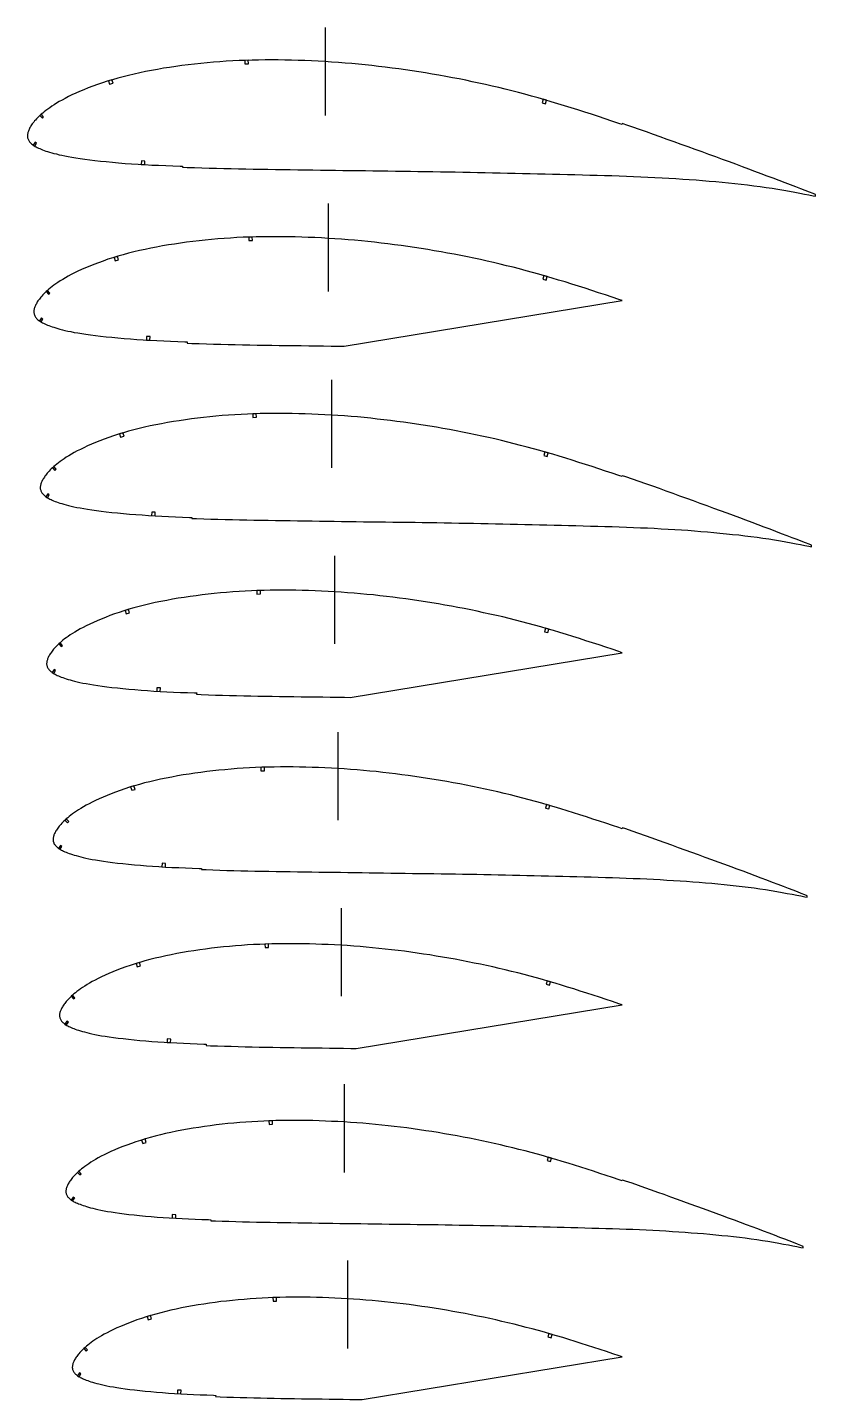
# Model space of a CAD drawing. Header units: metres. Extents: x -812 to 264, y -15627 to 100.
# Drawn here: x -675 to 219, y -7658 to -6100 of the extents above; entities that cross this region are included whole.
import ezdxf

# ---------------------------------------------------------------- set-up
doc = ezdxf.new("R2010")
doc.units = ezdxf.units.M

msp = doc.modelspace()

# ---------------------------------------------------------------- linework, layer by layer
for p, q in [((-336.9, -6200), (-336.9, -6100)), ((-333.3, -6400), (-333.3, -6300)), ((-329.7, -6600), (-329.7, -6500)), ((-326.1, -6800), (-326.1, -6700)), ((-322.4, -7000), (-322.4, -6900)), ((-318.8, -7200), (-318.8, -7100)), ((-315.2, -7400), (-315.2, -7300)), ((-311.6, -7600), (-311.6, -7500))]:
    msp.add_line(p, q)
at = {"layer": 'FoilLayer'}
for points in [[(219.2, -6289.8), (216.6, -6288.7), (212.3, -6287.1), (207.6, -6285.2), (202.5, -6283.3), (197, -6281.1), (191, -6278.9), (184.7, -6276.4), (178.1, -6273.9), (171.3, -6271.3), (164.4, -6268.7), (157.5, -6266.2), (150.5, -6263.5), (143.4, -6260.8), (136.2, -6258.2), (128.8, -6255.4), (121.4, -6252.7), (113.8, -6249.9), (106.1, -6247.1), (98.2, -6244.2), (90.4, -6241.4), (82.5, -6238.5), (74.6, -6235.6), (66.7, -6232.8), (58.8, -6229.9), (50.9, -6227.1), (43, -6224.2), (35.2, -6221.4), (27.4, -6218.7), (19.6, -6215.9), (11.8, -6213.2), (4, -6210.6), (0.2, -6209.2), (-0.2, -6210.2), (-4.1, -6208.9), (-11.8, -6206.3), (-19.5, -6203.7), (-27.2, -6201.2), (-34.9, -6198.6), (-42.7, -6196.1), (-50.4, -6193.7), (-58, -6191.3), (-65.6, -6188.9), (-73.1, -6186.6), (-80.6, -6184.3), (-88.1, -6182.2), (-95.6, -6180), (-103.1, -6177.9), (-110.5, -6175.9), (-117.9, -6173.9), (-125.4, -6172), (-132.8, -6170.2), (-140.3, -6168.3), (-147.8, -6166.6), (-155.2, -6164.9), (-162.8, -6163.2), (-170.3, -6161.6), (-177.8, -6160), (-185.3, -6158.5), (-192.9, -6157.1), (-200.5, -6155.7), (-208.1, -6154.3), (-215.7, -6153), (-223.3, -6151.7), (-231, -6150.5), (-238.6, -6149.3), (-246.2, -6148.2), (-253.8, -6147.1), (-261.4, -6146.1), (-269.1, -6145.1), (-276.7, -6144.2), (-284.3, -6143.3), (-291.9, -6142.5), (-299.5, -6141.7), (-307.1, -6141), (-314.7, -6140.4), (-322.3, -6139.8), (-329.9, -6139.3), (-337.5, -6138.8), (-345.1, -6138.4), (-352.7, -6138), (-360.2, -6137.7), (-367.8, -6137.4), (-375.4, -6137.2), (-382.9, -6137), (-390.5, -6136.9), (-398, -6136.9), (-405.4, -6136.9), (-412.8, -6137), (-420.2, -6137.1), (-427.5, -6137.4), (-434.9, -6137.7), (-442.2, -6138), (-449.5, -6138.4), (-456.8, -6138.9), (-464.1, -6139.5), (-471.3, -6140.1), (-478.5, -6140.8), (-485.7, -6141.6), (-492.8, -6142.4), (-499.8, -6143.3), (-506.9, -6144.2), (-513.8, -6145.3), (-520.7, -6146.4), (-527.5, -6147.6), (-534.3, -6148.8), (-541.1, -6150.1), (-547.6, -6151.5), (-554.1, -6152.9), (-560.4, -6154.4), (-566.6, -6155.9), (-572.7, -6157.6), (-578.6, -6159.3), (-584.5, -6161.1), (-590.1, -6162.9), (-595.6, -6164.8), (-601, -6166.7), (-606.2, -6168.7), (-611.1, -6170.7), (-615.9, -6172.7), (-620.3, -6174.7), (-624.6, -6176.6), (-628.6, -6178.6), (-632.3, -6180.5), (-635.8, -6182.4), (-639, -6184.2), (-642, -6186), (-644.8, -6187.7), (-647.4, -6189.4), (-649.8, -6191.1), (-652.1, -6192.7), (-654.1, -6194.2), (-656, -6195.7), (-657.8, -6197.2), (-659.4, -6198.6), (-660.9, -6200), (-662.3, -6201.3), (-663.6, -6202.6), (-664.8, -6203.8), (-665.9, -6205.1), (-667, -6206.2), (-667.9, -6207.4), (-668.8, -6208.5), (-669.6, -6209.6), (-670.4, -6210.7), (-671.1, -6211.8), (-671.7, -6212.8), (-672.3, -6213.8), (-672.8, -6214.8), (-673.3, -6215.8), (-673.7, -6216.7), (-674, -6217.6), (-674.3, -6218.5), (-674.6, -6219.4), (-674.8, -6220.3), (-674.9, -6221.1), (-675, -6222), (-675.1, -6222.8), (-675.1, -6223.6), (-675, -6224.4), (-674.9, -6225.2), (-674.7, -6226), (-674.4, -6226.8), (-674.1, -6227.6), (-673.6, -6228.4), (-673.1, -6229.2), (-672.6, -6230), (-671.9, -6230.7), (-671.2, -6231.5), (-670.4, -6232.2), (-669.5, -6232.9), (-668.6, -6233.7), (-667.5, -6234.3), (-666.4, -6235), (-665.2, -6235.7), (-664, -6236.3), (-662.6, -6237), (-661.1, -6237.6), (-659.6, -6238.3), (-657.9, -6238.9), (-656.1, -6239.6), (-654.2, -6240.3), (-652.2, -6241), (-650, -6241.6), (-647.6, -6242.3), (-645.1, -6243), (-642.3, -6243.7), (-639.3, -6244.5), (-636.1, -6245.2), (-632.6, -6245.9), (-628.8, -6246.7), (-624.7, -6247.4), (-620.2, -6248.1), (-615.3, -6248.9), (-610.1, -6249.6), (-604.5, -6250.4), (-598.5, -6251.1), (-592.2, -6251.8), (-585.6, -6252.4), (-578.7, -6253.1), (-571.6, -6253.7), (-564.4, -6254.3), (-557, -6254.8), (-549.5, -6255.3), (-541.9, -6255.8), (-534.1, -6256.2), (-526.2, -6256.5), (-518.2, -6256.9), (-510.1, -6257.2), (-501.9, -6257.5), (-499.1, -6257.6), (-499.2, -6258.7), (-493.7, -6258.9), (-485.4, -6259.2), (-477.2, -6259.5), (-469, -6259.7), (-460.7, -6259.9), (-452.3, -6260.1), (-444, -6260.3), (-435.7, -6260.5), (-427.3, -6260.7), (-419, -6260.8), (-410.6, -6260.9), (-402.2, -6261.1), (-393.7, -6261.2), (-385.3, -6261.3), (-376.8, -6261.4), (-368.3, -6261.6), (-359.8, -6261.7), (-351.3, -6261.8), (-342.7, -6261.9), (-334.2, -6262), (-325.7, -6262.2), (-317.2, -6262.3), (-308.7, -6262.4), (-300.2, -6262.5), (-291.6, -6262.6), (-283.1, -6262.7), (-274.6, -6262.9), (-266.1, -6263), (-257.6, -6263.1), (-249, -6263.2), (-240.5, -6263.3), (-232, -6263.4), (-223.5, -6263.5), (-215, -6263.7), (-206.5, -6263.8), (-198, -6263.9), (-189.6, -6264.1), (-181.1, -6264.2), (-172.6, -6264.4), (-164.2, -6264.6), (-155.7, -6264.8), (-147.2, -6264.9), (-138.7, -6265.1), (-130.2, -6265.3), (-121.7, -6265.5), (-113.2, -6265.7), (-104.7, -6265.9), (-96.2, -6266.1), (-87.7, -6266.3), (-79.2, -6266.5), (-70.8, -6266.7), (-62.3, -6266.9), (-53.9, -6267.1), (-45.4, -6267.3), (-37, -6267.6), (-28.6, -6267.8), (-20.2, -6268), (-11.9, -6268.3), (-3.6, -6268.6), (4.7, -6268.9), (12.8, -6269.2), (21, -6269.5), (29, -6269.9), (37, -6270.3), (45, -6270.7), (52.9, -6271.2), (60.8, -6271.6), (68.5, -6272.1), (76, -6272.6), (83.6, -6273.2), (91.1, -6273.8), (98.6, -6274.4), (105.9, -6275.1), (113.3, -6275.8), (120.6, -6276.5), (127.8, -6277.2), (134.9, -6278), (142, -6278.8), (149.1, -6279.7), (156.2, -6280.6), (163.1, -6281.6), (169.9, -6282.6), (176.6, -6283.7), (183.2, -6284.8), (189.6, -6286), (195.7, -6287.1), (201.4, -6288.1), (206.8, -6289.2), (211.8, -6290.1), (216.4, -6291.1), (219.2, -6291.7)], [(-0.2, -6410.1), (-0.2, -6410.1), (-4, -6408.8), (-11.7, -6406.2), (-19.3, -6403.7), (-26.9, -6401.2), (-34.6, -6398.7), (-42.2, -6396.2), (-49.8, -6393.8), (-57.4, -6391.4), (-64.9, -6389), (-72.3, -6386.8), (-79.8, -6384.5), (-87.2, -6382.4), (-94.6, -6380.2), (-101.9, -6378.2), (-109.3, -6376.2), (-116.7, -6374.2), (-124, -6372.3), (-131.4, -6370.5), (-138.8, -6368.7), (-146.2, -6367), (-153.6, -6365.3), (-161, -6363.6), (-168.4, -6362), (-175.9, -6360.5), (-183.3, -6359), (-190.8, -6357.6), (-198.3, -6356.2), (-205.8, -6354.8), (-213.4, -6353.5), (-220.9, -6352.2), (-228.5, -6351), (-236, -6349.9), (-243.6, -6348.7), (-251.1, -6347.7), (-258.6, -6346.7), (-266.2, -6345.7), (-273.7, -6344.8), (-281.2, -6343.9), (-288.7, -6343.1), (-296.2, -6342.4), (-303.8, -6341.7), (-311.3, -6341.1), (-318.8, -6340.5), (-326.3, -6339.9), (-333.8, -6339.5), (-341.4, -6339), (-348.9, -6338.7), (-356.4, -6338.4), (-363.9, -6338.1), (-371.4, -6337.9), (-378.8, -6337.7), (-386.3, -6337.6), (-393.7, -6337.6), (-401.1, -6337.6), (-408.4, -6337.7), (-415.7, -6337.8), (-422.9, -6338.1), (-430.2, -6338.3), (-437.4, -6338.7), (-444.7, -6339.1), (-451.9, -6339.6), (-459.1, -6340.2), (-466.2, -6340.8), (-473.4, -6341.5), (-480.4, -6342.2), (-487.5, -6343), (-494.5, -6343.9), (-501.4, -6344.9), (-508.3, -6345.9), (-515.1, -6347), (-521.9, -6348.1), (-528.6, -6349.4), (-535.2, -6350.7), (-541.7, -6352), (-548.1, -6353.4), (-554.4, -6354.9), (-560.5, -6356.4), (-566.5, -6358.1), (-572.4, -6359.8), (-578.2, -6361.5), (-583.8, -6363.3), (-589.2, -6365.2), (-594.5, -6367.1), (-599.6, -6369.1), (-604.5, -6371), (-609.2, -6373), (-613.7, -6375), (-617.9, -6376.9), (-621.8, -6378.8), (-625.5, -6380.7), (-628.9, -6382.6), (-632.1, -6384.4), (-635.1, -6386.2), (-637.9, -6387.9), (-640.5, -6389.6), (-642.8, -6391.2), (-645, -6392.7), (-647.1, -6394.3), (-648.9, -6395.8), (-650.7, -6397.2), (-652.3, -6398.6), (-653.8, -6400), (-655.2, -6401.3), (-656.5, -6402.6), (-657.7, -6403.8), (-658.8, -6405), (-659.8, -6406.2), (-660.7, -6407.3), (-661.6, -6408.5), (-662.4, -6409.6), (-663.2, -6410.6), (-663.9, -6411.7), (-664.5, -6412.7), (-665, -6413.7), (-665.5, -6414.7), (-666, -6415.6), (-666.4, -6416.5), (-666.8, -6417.4), (-667.1, -6418.3), (-667.3, -6419.2), (-667.5, -6420.1), (-667.7, -6420.9), (-667.8, -6421.8), (-667.8, -6422.5), (-667.8, -6423.3), (-667.8, -6424.1), (-667.6, -6424.9), (-667.4, -6425.7), (-667.1, -6426.5), (-666.8, -6427.3), (-666.4, -6428.1), (-665.9, -6428.9), (-665.3, -6429.6), (-664.7, -6430.4), (-663.9, -6431.1), (-663.2, -6431.9), (-662.3, -6432.6), (-661.4, -6433.3), (-660.3, -6434), (-659.3, -6434.6), (-658.1, -6435.3), (-656.8, -6435.9), (-655.5, -6436.6), (-654, -6437.2), (-652.5, -6437.9), (-650.8, -6438.5), (-649.1, -6439.2), (-647.2, -6439.8), (-645.2, -6440.5), (-643, -6441.2), (-640.7, -6441.9), (-638.2, -6442.5), (-635.4, -6443.3), (-632.5, -6444), (-629.3, -6444.7), (-625.8, -6445.4), (-622, -6446.2), (-618, -6446.9), (-613.5, -6447.6), (-608.7, -6448.3), (-603.5, -6449.1), (-598, -6449.8), (-592.1, -6450.5), (-585.8, -6451.2), (-579.3, -6451.8), (-572.5, -6452.5), (-565.4, -6453.1), (-558.3, -6453.7), (-551, -6454.2), (-543.6, -6454.7), (-536, -6455.1), (-528.3, -6455.5), (-520.5, -6455.9), (-512.6, -6456.3), (-504.6, -6456.6), (-496.5, -6456.9), (-493.8, -6457), (-493.8, -6458.5), (-488.4, -6458.7), (-480.2, -6459), (-472.1, -6459.3), (-463.9, -6459.5), (-455.7, -6459.7), (-447.5, -6459.9), (-439.2, -6460.1), (-431, -6460.3), (-422.7, -6460.5), (-414.5, -6460.6), (-406.2, -6460.7), (-397.9, -6460.9), (-389.5, -6461), (-381.1, -6461.1), (-372.7, -6461.2), (-364.3, -6461.3), (-355.9, -6461.5), (-347.5, -6461.6), (-339.1, -6461.7), (-330.6, -6461.8), (-322.2, -6461.9), (-315.8, -6462), (-0.2, -6410.1)], [(214.5, -6687.9), (211.9, -6686.8), (207.7, -6685.2), (203.1, -6683.4), (198.2, -6681.5), (192.7, -6679.4), (186.9, -6677.2), (180.7, -6674.8), (174.3, -6672.3), (167.6, -6669.8), (160.9, -6667.3), (154.1, -6664.8), (147.3, -6662.2), (140.3, -6659.5), (133.2, -6656.9), (126.1, -6654.3), (118.8, -6651.6), (111.3, -6648.9), (103.8, -6646.1), (96.1, -6643.3), (88.4, -6640.5), (80.7, -6637.7), (73, -6634.9), (65.2, -6632.1), (57.5, -6629.3), (49.8, -6626.5), (42.1, -6623.7), (34.4, -6621), (26.8, -6618.3), (19.2, -6615.6), (11.5, -6613), (3.9, -6610.3), (0.2, -6609.1), (-0.2, -6610), (-4, -6608.7), (-11.6, -6606.2), (-19.1, -6603.7), (-26.7, -6601.2), (-34.2, -6598.7), (-41.8, -6596.3), (-49.3, -6593.9), (-56.8, -6591.5), (-64.2, -6589.2), (-71.6, -6586.9), (-78.9, -6584.7), (-86.2, -6582.6), (-93.5, -6580.5), (-100.8, -6578.4), (-108.1, -6576.5), (-115.4, -6574.5), (-122.7, -6572.7), (-130, -6570.8), (-137.3, -6569.1), (-144.6, -6567.3), (-151.9, -6565.7), (-159.3, -6564), (-166.6, -6562.5), (-174, -6560.9), (-181.3, -6559.5), (-188.7, -6558), (-196.2, -6556.7), (-203.6, -6555.3), (-211.1, -6554), (-218.5, -6552.8), (-226, -6551.6), (-233.5, -6550.4), (-240.9, -6549.3), (-248.4, -6548.3), (-255.8, -6547.3), (-263.3, -6546.3), (-270.7, -6545.4), (-278.2, -6544.6), (-285.6, -6543.8), (-293, -6543), (-300.5, -6542.3), (-307.9, -6541.7), (-315.3, -6541.1), (-322.8, -6540.6), (-330.2, -6540.1), (-337.6, -6539.7), (-345.1, -6539.4), (-352.5, -6539), (-359.9, -6538.8), (-367.3, -6538.6), (-374.7, -6538.4), (-382.1, -6538.3), (-389.4, -6538.3), (-396.7, -6538.3), (-404, -6538.4), (-411.2, -6538.5), (-418.3, -6538.7), (-425.5, -6539), (-432.7, -6539.4), (-439.8, -6539.8), (-447, -6540.3), (-454.1, -6540.8), (-461.2, -6541.4), (-468.2, -6542.1), (-475.2, -6542.8), (-482.2, -6543.7), (-489.1, -6544.5), (-495.9, -6545.5), (-502.8, -6546.5), (-509.5, -6547.6), (-516.2, -6548.7), (-522.8, -6549.9), (-529.4, -6551.2), (-535.9, -6552.5), (-542.2, -6553.9), (-548.4, -6555.4), (-554.4, -6556.9), (-560.4, -6558.5), (-566.2, -6560.2), (-571.9, -6561.9), (-577.4, -6563.7), (-582.8, -6565.6), (-588.1, -6567.5), (-593.1, -6569.4), (-598, -6571.4), (-602.6, -6573.3), (-607, -6575.2), (-611.1, -6577.2), (-615, -6579.1), (-618.7, -6580.9), (-622.1, -6582.8), (-625.3, -6584.6), (-628.2, -6586.3), (-631, -6588), (-633.5, -6589.7), (-635.8, -6591.3), (-638, -6592.8), (-640, -6594.4), (-641.9, -6595.8), (-643.6, -6597.3), (-645.2, -6598.6), (-646.7, -6600), (-648.1, -6601.3), (-649.3, -6602.5), (-650.5, -6603.8), (-651.6, -6605), (-652.6, -6606.1), (-653.5, -6607.3), (-654.4, -6608.4), (-655.2, -6609.5), (-655.9, -6610.5), (-656.6, -6611.6), (-657.2, -6612.5), (-657.8, -6613.5), (-658.3, -6614.5), (-658.8, -6615.5), (-659.2, -6616.4), (-659.5, -6617.2), (-659.8, -6618.1), (-660, -6619), (-660.2, -6619.9), (-660.4, -6620.7), (-660.5, -6621.5), (-660.5, -6622.3), (-660.5, -6623.1), (-660.5, -6623.8), (-660.3, -6624.6), (-660.1, -6625.4), (-659.9, -6626.2), (-659.5, -6627), (-659.1, -6627.8), (-658.6, -6628.6), (-658.1, -6629.3), (-657.4, -6630.1), (-656.7, -6630.8), (-655.9, -6631.5), (-655.1, -6632.2), (-654.2, -6632.9), (-653.2, -6633.6), (-652.1, -6634.2), (-650.9, -6634.9), (-649.7, -6635.5), (-648.3, -6636.1), (-646.9, -6636.8), (-645.4, -6637.4), (-643.8, -6638.1), (-642, -6638.7), (-640.2, -6639.4), (-638.2, -6640.1), (-636, -6640.7), (-633.7, -6641.4), (-631.2, -6642.1), (-628.5, -6642.8), (-625.6, -6643.5), (-622.4, -6644.2), (-619, -6644.9), (-615.3, -6645.6), (-611.2, -6646.4), (-606.8, -6647.1), (-602.1, -6647.8), (-596.9, -6648.5), (-591.5, -6649.2), (-585.6, -6649.9), (-579.5, -6650.6), (-573, -6651.3), (-566.2, -6651.9), (-559.3, -6652.5), (-552.2, -6653.1), (-545, -6653.6), (-537.7, -6654.1), (-530.2, -6654.5), (-522.6, -6654.9), (-514.9, -6655.3), (-507, -6655.6), (-499.1, -6656), (-491.1, -6656.3), (-488.4, -6656.4), (-488.4, -6657.4), (-483.1, -6657.6), (-475, -6657.9), (-467, -6658.2), (-458.9, -6658.4), (-450.8, -6658.6), (-442.6, -6658.8), (-434.4, -6659), (-426.3, -6659.2), (-418.1, -6659.4), (-410, -6659.5), (-401.8, -6659.6), (-393.5, -6659.7), (-385.3, -6659.9), (-377, -6660), (-368.7, -6660.1), (-360.4, -6660.2), (-352.1, -6660.3), (-343.7, -6660.5), (-335.4, -6660.6), (-327, -6660.7), (-318.7, -6660.8), (-310.4, -6660.9), (-302, -6661), (-293.7, -6661.2), (-285.4, -6661.3), (-277, -6661.4), (-268.7, -6661.5), (-260.3, -6661.6), (-252, -6661.7), (-243.7, -6661.8), (-235.3, -6661.9), (-227, -6662.1), (-218.7, -6662.2), (-210.4, -6662.3), (-202.1, -6662.4), (-193.8, -6662.5), (-185.5, -6662.7), (-177.2, -6662.8), (-168.9, -6663), (-160.6, -6663.2), (-152.3, -6663.3), (-144, -6663.5), (-135.7, -6663.7), (-127.4, -6663.9), (-119.1, -6664.1), (-110.8, -6664.3), (-102.4, -6664.4), (-94.1, -6664.6), (-85.8, -6664.8), (-77.5, -6665), (-69.2, -6665.2), (-61, -6665.4), (-52.7, -6665.6), (-44.5, -6665.9), (-36.2, -6666.1), (-28, -6666.3), (-19.7, -6666.6), (-11.6, -6666.8), (-3.5, -6667.1), (4.6, -6667.4), (12.6, -6667.7), (20.5, -6668), (28.4, -6668.3), (36.2, -6668.7), (44, -6669.2), (51.8, -6669.6), (59.5, -6670.1), (67, -6670.5), (74.4, -6671), (81.8, -6671.6), (89.2, -6672.2), (96.5, -6672.8), (103.7, -6673.5), (110.8, -6674.2), (118, -6674.9), (125.1, -6675.6), (132, -6676.3), (139, -6677.1), (145.9, -6678), (152.9, -6678.9), (159.6, -6679.8), (166.2, -6680.8), (172.8, -6681.9), (179.3, -6683), (185.5, -6684.1), (191.5, -6685.2), (197.1, -6686.2), (202.3, -6687.2), (207.2, -6688.2), (211.7, -6689.1), (214.5, -6689.7)], [(-0.2, -6810), (-0.2, -6810), (-4, -6808.7), (-11.4, -6806.1), (-18.9, -6803.6), (-26.4, -6801.2), (-33.8, -6798.7), (-41.3, -6796.3), (-48.7, -6793.9), (-56.1, -6791.6), (-63.5, -6789.3), (-70.8, -6787.1), (-78, -6784.9), (-85.3, -6782.8), (-92.5, -6780.7), (-99.7, -6778.7), (-107, -6776.7), (-114.2, -6774.8), (-121.4, -6773), (-128.6, -6771.2), (-135.8, -6769.4), (-143, -6767.7), (-150.3, -6766.1), (-157.5, -6764.5), (-164.8, -6762.9), (-172.1, -6761.4), (-179.4, -6759.9), (-186.7, -6758.5), (-194, -6757.2), (-201.4, -6755.8), (-208.8, -6754.5), (-216.1, -6753.3), (-223.5, -6752.1), (-230.9, -6751), (-238.3, -6749.9), (-245.7, -6748.8), (-253, -6747.9), (-260.4, -6746.9), (-267.7, -6746), (-275.1, -6745.2), (-282.5, -6744.4), (-289.8, -6743.7), (-297.2, -6743), (-304.5, -6742.4), (-311.9, -6741.8), (-319.2, -6741.3), (-326.6, -6740.8), (-333.9, -6740.4), (-341.3, -6740), (-348.6, -6739.7), (-356, -6739.5), (-363.3, -6739.3), (-370.6, -6739.1), (-377.9, -6739), (-385.1, -6739), (-392.4, -6739), (-399.5, -6739.1), (-406.6, -6739.2), (-413.7, -6739.4), (-420.8, -6739.7), (-427.9, -6740.1), (-435, -6740.5), (-442.1, -6741), (-449.1, -6741.5), (-456.1, -6742.1), (-463.1, -6742.8), (-470, -6743.5), (-476.9, -6744.3), (-483.7, -6745.2), (-490.5, -6746.1), (-497.2, -6747.1), (-503.9, -6748.1), (-510.5, -6749.3), (-517.1, -6750.5), (-523.6, -6751.8), (-530, -6753.1), (-536.2, -6754.5), (-542.3, -6755.9), (-548.3, -6757.4), (-554.2, -6759), (-560, -6760.7), (-565.6, -6762.4), (-571.1, -6764.2), (-576.4, -6766), (-581.6, -6767.9), (-586.6, -6769.8), (-591.4, -6771.7), (-596, -6773.6), (-600.3, -6775.5), (-604.4, -6777.4), (-608.3, -6779.3), (-611.9, -6781.2), (-615.2, -6783), (-618.4, -6784.8), (-621.3, -6786.5), (-624, -6788.2), (-626.5, -6789.8), (-628.8, -6791.4), (-631, -6792.9), (-633, -6794.4), (-634.8, -6795.9), (-636.5, -6797.3), (-638.1, -6798.7), (-639.6, -6800), (-640.9, -6801.3), (-642.2, -6802.5), (-643.3, -6803.7), (-644.4, -6804.9), (-645.4, -6806.1), (-646.3, -6807.2), (-647.2, -6808.3), (-648, -6809.4), (-648.7, -6810.4), (-649.4, -6811.4), (-650, -6812.4), (-650.6, -6813.4), (-651.1, -6814.3), (-651.5, -6815.3), (-651.9, -6816.2), (-652.3, -6817.1), (-652.5, -6817.9), (-652.8, -6818.8), (-653, -6819.7), (-653.1, -6820.5), (-653.2, -6821.3), (-653.3, -6822.1), (-653.3, -6822.8), (-653.2, -6823.6), (-653.1, -6824.4), (-652.9, -6825.1), (-652.6, -6825.9), (-652.3, -6826.7), (-651.9, -6827.5), (-651.4, -6828.2), (-650.8, -6829), (-650.2, -6829.7), (-649.5, -6830.4), (-648.7, -6831.2), (-647.9, -6831.8), (-647, -6832.5), (-646, -6833.2), (-644.9, -6833.8), (-643.8, -6834.5), (-642.5, -6835.1), (-641.2, -6835.7), (-639.8, -6836.4), (-638.3, -6837), (-636.7, -6837.6), (-635, -6838.3), (-633.1, -6838.9), (-631.2, -6839.6), (-629, -6840.2), (-626.7, -6840.9), (-624.3, -6841.6), (-621.6, -6842.3), (-618.7, -6843), (-615.6, -6843.7), (-612.2, -6844.4), (-608.5, -6845.1), (-604.5, -6845.8), (-600.2, -6846.5), (-595.4, -6847.3), (-590.4, -6848), (-585, -6848.7), (-579.2, -6849.4), (-573.1, -6850), (-566.7, -6850.7), (-560, -6851.3), (-553.2, -6851.9), (-546.2, -6852.5), (-539, -6853), (-531.8, -6853.5), (-524.4, -6853.9), (-516.9, -6854.3), (-509.2, -6854.7), (-501.5, -6855), (-493.6, -6855.3), (-485.7, -6855.6), (-483, -6855.7), (-483.1, -6857.2), (-477.8, -6857.4), (-469.8, -6857.7), (-461.8, -6858), (-453.8, -6858.2), (-445.8, -6858.4), (-437.8, -6858.6), (-429.7, -6858.8), (-421.6, -6859), (-413.5, -6859.2), (-405.5, -6859.3), (-397.4, -6859.4), (-389.2, -6859.5), (-381, -6859.7), (-372.8, -6859.8), (-364.6, -6859.9), (-356.4, -6860), (-348.2, -6860.1), (-339.9, -6860.2), (-331.7, -6860.3), (-323.5, -6860.5), (-315.2, -6860.6), (-308.9, -6860.7), (-0.2, -6810)], [(209.8, -7086), (207.2, -7084.9), (203.1, -7083.3), (198.7, -7081.6), (193.8, -7079.7), (188.5, -7077.7), (182.8, -7075.5), (176.7, -7073.2), (170.4, -7070.8), (163.9, -7068.3), (157.4, -7065.8), (150.7, -7063.4), (144, -7060.8), (137.2, -7058.2), (130.3, -7055.7), (123.3, -7053.1), (116.2, -7050.5), (108.9, -7047.8), (101.5, -7045.1), (94, -7042.4), (86.5, -7039.6), (78.9, -7036.9), (71.4, -7034.1), (63.8, -7031.4), (56.3, -7028.6), (48.7, -7025.9), (41.2, -7023.2), (33.7, -7020.5), (26.2, -7017.9), (18.7, -7015.3), (11.3, -7012.7), (3.8, -7010.1), (0.2, -7008.9), (-0.2, -7009.9), (-3.9, -7008.6), (-11.3, -7006.1), (-18.7, -7003.6), (-26.1, -7001.2), (-33.5, -6998.8), (-40.8, -6996.4), (-48.2, -6994), (-55.5, -6991.7), (-62.8, -6989.4), (-70, -6987.2), (-77.2, -6985.1), (-84.3, -6983), (-91.5, -6980.9), (-98.6, -6978.9), (-105.8, -6977), (-112.9, -6975.1), (-120, -6973.3), (-127.1, -6971.5), (-134.3, -6969.8), (-141.4, -6968.1), (-148.6, -6966.5), (-155.8, -6964.9), (-163, -6963.3), (-170.2, -6961.8), (-177.4, -6960.4), (-184.6, -6959), (-191.9, -6957.6), (-199.1, -6956.3), (-206.4, -6955.1), (-213.7, -6953.8), (-221, -6952.7), (-228.3, -6951.5), (-235.6, -6950.5), (-242.9, -6949.4), (-250.2, -6948.5), (-257.5, -6947.5), (-264.8, -6946.6), (-272, -6945.8), (-279.3, -6945), (-286.6, -6944.3), (-293.9, -6943.6), (-301.1, -6943), (-308.4, -6942.5), (-315.7, -6941.9), (-322.9, -6941.5), (-330.2, -6941.1), (-337.5, -6940.7), (-344.8, -6940.4), (-352, -6940.2), (-359.2, -6940), (-366.5, -6939.8), (-373.7, -6939.7), (-380.9, -6939.7), (-388, -6939.7), (-395.1, -6939.8), (-402.1, -6939.9), (-409.2, -6940.1), (-416.2, -6940.4), (-423.2, -6940.8), (-430.2, -6941.2), (-437.1, -6941.6), (-444.1, -6942.2), (-451, -6942.8), (-457.9, -6943.4), (-464.8, -6944.1), (-471.6, -6944.9), (-478.3, -6945.8), (-485, -6946.7), (-491.7, -6947.7), (-498.3, -6948.7), (-504.8, -6949.9), (-511.3, -6951.1), (-517.8, -6952.3), (-524.1, -6953.6), (-530.2, -6955), (-536.3, -6956.4), (-542.2, -6957.9), (-548, -6959.5), (-553.7, -6961.1), (-559.3, -6962.8), (-564.7, -6964.6), (-570, -6966.4), (-575.1, -6968.2), (-580.1, -6970.1), (-584.8, -6972), (-589.3, -6973.9), (-593.6, -6975.8), (-597.7, -6977.7), (-601.5, -6979.6), (-605.1, -6981.4), (-608.4, -6983.2), (-611.5, -6985), (-614.4, -6986.7), (-617.1, -6988.3), (-619.6, -6989.9), (-621.8, -6991.5), (-624, -6993), (-625.9, -6994.5), (-627.7, -6995.9), (-629.4, -6997.3), (-631, -6998.7), (-632.4, -7000), (-633.8, -7001.3), (-635, -7002.5), (-636.2, -7003.7), (-637.2, -7004.9), (-638.2, -7006), (-639.1, -7007.1), (-640, -7008.2), (-640.8, -7009.3), (-641.5, -7010.3), (-642.2, -7011.3), (-642.8, -7012.3), (-643.3, -7013.2), (-643.8, -7014.2), (-644.3, -7015.1), (-644.7, -7016), (-645, -7016.9), (-645.3, -7017.7), (-645.5, -7018.6), (-645.7, -7019.4), (-645.8, -7020.2), (-645.9, -7021.1), (-646, -7021.8), (-646, -7022.6), (-645.9, -7023.3), (-645.8, -7024.1), (-645.6, -7024.9), (-645.3, -7025.6), (-645, -7026.4), (-644.6, -7027.2), (-644.1, -7027.9), (-643.6, -7028.6), (-643, -7029.4), (-642.3, -7030.1), (-641.5, -7030.8), (-640.7, -7031.5), (-639.8, -7032.2), (-638.8, -7032.8), (-637.7, -7033.4), (-636.6, -7034.1), (-635.4, -7034.7), (-634.1, -7035.3), (-632.7, -7035.9), (-631.2, -7036.6), (-629.6, -7037.2), (-627.9, -7037.9), (-626.1, -7038.5), (-624.1, -7039.1), (-622, -7039.8), (-619.8, -7040.4), (-617.3, -7041.1), (-614.7, -7041.8), (-611.8, -7042.5), (-608.7, -7043.2), (-605.4, -7043.9), (-601.8, -7044.6), (-597.8, -7045.3), (-593.5, -7046), (-588.8, -7046.7), (-583.8, -7047.4), (-578.5, -7048.1), (-572.8, -7048.8), (-566.7, -7049.5), (-560.4, -7050.1), (-553.8, -7050.7), (-547, -7051.3), (-540.1, -7051.9), (-533.1, -7052.4), (-525.9, -7052.9), (-518.6, -7053.3), (-511.1, -7053.7), (-503.5, -7054), (-495.9, -7054.4), (-488.1, -7054.7), (-480.3, -7055), (-477.7, -7055.1), (-477.7, -7056.1), (-472.4, -7056.3), (-464.6, -7056.6), (-456.7, -7056.9), (-448.8, -7057.1), (-440.9, -7057.3), (-432.9, -7057.5), (-424.9, -7057.7), (-416.9, -7057.9), (-408.9, -7058.1), (-401, -7058.2), (-392.9, -7058.3), (-384.9, -7058.4), (-376.8, -7058.5), (-368.7, -7058.7), (-360.6, -7058.8), (-352.5, -7058.9), (-344.3, -7059), (-336.2, -7059.1), (-328, -7059.2), (-319.9, -7059.3), (-311.7, -7059.5), (-303.5, -7059.6), (-295.4, -7059.7), (-287.2, -7059.8), (-279.1, -7059.9), (-270.9, -7060), (-262.8, -7060.1), (-254.6, -7060.3), (-246.5, -7060.4), (-238.3, -7060.5), (-230.2, -7060.6), (-222, -7060.7), (-213.9, -7060.8), (-205.8, -7060.9), (-197.6, -7061), (-189.5, -7061.2), (-181.4, -7061.3), (-173.3, -7061.4), (-165.2, -7061.6), (-157.1, -7061.8), (-149, -7061.9), (-140.9, -7062.1), (-132.7, -7062.3), (-124.6, -7062.5), (-116.5, -7062.7), (-108.3, -7062.8), (-100.2, -7063), (-92.1, -7063.2), (-83.9, -7063.4), (-75.8, -7063.6), (-67.7, -7063.8), (-59.6, -7064), (-51.6, -7064.2), (-43.5, -7064.4), (-35.4, -7064.6), (-27.3, -7064.9), (-19.3, -7065.1), (-11.3, -7065.3), (-3.4, -7065.6), (4.5, -7065.9), (12.3, -7066.2), (20.1, -7066.5), (27.8, -7066.8), (35.4, -7067.2), (43, -7067.6), (50.6, -7068.1), (58.2, -7068.5), (65.5, -7069), (72.8, -7069.5), (80, -7070), (87.2, -7070.6), (94.3, -7071.2), (101.4, -7071.8), (108.4, -7072.5), (115.4, -7073.2), (122.3, -7073.9), (129.1, -7074.6), (135.9, -7075.4), (142.7, -7076.3), (149.5, -7077.1), (156.1, -7078), (162.6, -7079), (169, -7080.1), (175.3, -7081.2), (181.4, -7082.2), (187.2, -7083.3), (192.7, -7084.3), (197.9, -7085.3), (202.7, -7086.2), (207.1, -7087.1), (209.8, -7087.7)], [(-0.2, -7209.8), (-0.2, -7209.8), (-3.9, -7208.5), (-11.2, -7206), (-18.5, -7203.6), (-25.8, -7201.2), (-33.1, -7198.8), (-40.4, -7196.4), (-47.7, -7194.1), (-54.9, -7191.8), (-62.1, -7189.6), (-69.2, -7187.4), (-76.3, -7185.3), (-83.4, -7183.2), (-90.5, -7181.2), (-97.5, -7179.2), (-104.6, -7177.3), (-111.6, -7175.4), (-118.7, -7173.6), (-125.7, -7171.8), (-132.8, -7170.1), (-139.8, -7168.5), (-146.9, -7166.8), (-154, -7165.3), (-161.1, -7163.8), (-168.2, -7162.3), (-175.4, -7160.9), (-182.5, -7159.5), (-189.7, -7158.1), (-196.9, -7156.8), (-204.1, -7155.6), (-211.3, -7154.4), (-218.6, -7153.2), (-225.8, -7152.1), (-233, -7151), (-240.2, -7150), (-247.4, -7149), (-254.6, -7148.1), (-261.8, -7147.3), (-269, -7146.4), (-276.2, -7145.7), (-283.4, -7145), (-290.6, -7144.3), (-297.7, -7143.7), (-304.9, -7143.1), (-312.1, -7142.6), (-319.3, -7142.2), (-326.5, -7141.8), (-333.7, -7141.4), (-340.9, -7141.1), (-348, -7140.8), (-355.2, -7140.7), (-362.4, -7140.5), (-369.5, -7140.4), (-376.6, -7140.4), (-383.6, -7140.4), (-390.6, -7140.5), (-397.6, -7140.6), (-404.6, -7140.8), (-411.5, -7141.1), (-418.4, -7141.4), (-425.3, -7141.8), (-432.2, -7142.3), (-439.1, -7142.8), (-446, -7143.4), (-452.8, -7144.1), (-459.5, -7144.8), (-466.3, -7145.6), (-473, -7146.4), (-479.6, -7147.3), (-486.2, -7148.3), (-492.7, -7149.3), (-499.2, -7150.5), (-505.6, -7151.6), (-511.9, -7152.9), (-518.2, -7154.2), (-524.3, -7155.5), (-530.3, -7156.9), (-536.1, -7158.4), (-541.9, -7159.9), (-547.5, -7161.6), (-553, -7163.2), (-558.4, -7165), (-563.6, -7166.8), (-568.6, -7168.6), (-573.5, -7170.5), (-578.2, -7172.4), (-582.7, -7174.2), (-587, -7176.1), (-591, -7178), (-594.7, -7179.8), (-598.3, -7181.6), (-601.5, -7183.4), (-604.6, -7185.1), (-607.5, -7186.8), (-610.1, -7188.5), (-612.6, -7190.1), (-614.9, -7191.6), (-616.9, -7193.1), (-618.9, -7194.6), (-620.7, -7196), (-622.3, -7197.4), (-623.9, -7198.7), (-625.3, -7200), (-626.7, -7201.3), (-627.9, -7202.5), (-629, -7203.7), (-630.1, -7204.8), (-631, -7206), (-632, -7207.1), (-632.8, -7208.1), (-633.6, -7209.2), (-634.3, -7210.2), (-634.9, -7211.2), (-635.5, -7212.2), (-636.1, -7213.1), (-636.6, -7214), (-637, -7215), (-637.4, -7215.8), (-637.7, -7216.7), (-638, -7217.5), (-638.2, -7218.4), (-638.4, -7219.2), (-638.6, -7220), (-638.7, -7220.8), (-638.7, -7221.6), (-638.7, -7222.3), (-638.7, -7223.1), (-638.5, -7223.8), (-638.3, -7224.6), (-638.1, -7225.3), (-637.7, -7226.1), (-637.4, -7226.8), (-636.9, -7227.6), (-636.3, -7228.3), (-635.7, -7229), (-635, -7229.7), (-634.3, -7230.4), (-633.5, -7231.1), (-632.6, -7231.8), (-631.6, -7232.4), (-630.6, -7233.1), (-629.4, -7233.7), (-628.2, -7234.3), (-626.9, -7234.9), (-625.6, -7235.5), (-624.1, -7236.1), (-622.5, -7236.8), (-620.8, -7237.4), (-619, -7238), (-617.1, -7238.7), (-615, -7239.3), (-612.8, -7240), (-610.4, -7240.6), (-607.8, -7241.3), (-605, -7242), (-601.9, -7242.7), (-598.6, -7243.4), (-595, -7244.1), (-591.1, -7244.8), (-586.8, -7245.5), (-582.2, -7246.2), (-577.3, -7246.9), (-572, -7247.6), (-566.3, -7248.2), (-560.4, -7248.9), (-554.1, -7249.5), (-547.6, -7250.2), (-540.9, -7250.7), (-534, -7251.3), (-527.1, -7251.8), (-520, -7252.3), (-512.7, -7252.7), (-505.4, -7253.1), (-497.9, -7253.4), (-490.3, -7253.8), (-482.6, -7254.1), (-474.9, -7254.4), (-472.3, -7254.5), (-472.3, -7256), (-467.2, -7256.2), (-459.4, -7256.4), (-451.6, -7256.7), (-443.8, -7256.9), (-435.9, -7257.1), (-428, -7257.3), (-420.1, -7257.5), (-412.2, -7257.7), (-404.4, -7257.8), (-396.5, -7258), (-388.5, -7258.1), (-380.6, -7258.2), (-372.6, -7258.3), (-364.6, -7258.5), (-356.5, -7258.6), (-348.5, -7258.7), (-340.5, -7258.8), (-332.4, -7258.9), (-324.3, -7259), (-316.3, -7259.1), (-308.2, -7259.2), (-302.1, -7259.3), (-0.2, -7209.8)], [(205.1, -7484.1), (202.6, -7483), (198.6, -7481.5), (194.2, -7479.8), (189.4, -7477.9), (184.3, -7475.9), (178.7, -7473.8), (172.8, -7471.5), (166.6, -7469.2), (160.2, -7466.8), (153.8, -7464.3), (147.3, -7461.9), (140.8, -7459.5), (134.1, -7456.9), (127.4, -7454.4), (120.5, -7451.9), (113.5, -7449.3), (106.4, -7446.7), (99.2, -7444.1), (91.9, -7441.4), (84.5, -7438.7), (77.1, -7436), (69.8, -7433.3), (62.4, -7430.7), (55, -7428), (47.6, -7425.3), (40.2, -7422.7), (32.9, -7420.1), (25.6, -7417.5), (18.3, -7414.9), (11, -7412.4), (3.7, -7409.9), (0.2, -7408.7), (-0.2, -7409.7), (-3.8, -7408.4), (-11.1, -7406), (-18.3, -7403.6), (-25.5, -7401.2), (-32.7, -7398.8), (-39.9, -7396.5), (-47.1, -7394.2), (-54.3, -7391.9), (-61.4, -7389.7), (-68.4, -7387.6), (-75.5, -7385.4), (-82.5, -7383.4), (-89.4, -7381.4), (-96.4, -7379.5), (-103.4, -7377.6), (-110.4, -7375.7), (-117.3, -7373.9), (-124.3, -7372.2), (-131.3, -7370.5), (-138.2, -7368.8), (-145.3, -7367.2), (-152.3, -7365.7), (-159.3, -7364.2), (-166.3, -7362.7), (-173.4, -7361.3), (-180.5, -7359.9), (-187.6, -7358.6), (-194.7, -7357.4), (-201.8, -7356.1), (-208.9, -7354.9), (-216.1, -7353.8), (-223.2, -7352.7), (-230.3, -7351.6), (-237.5, -7350.6), (-244.6, -7349.6), (-251.7, -7348.7), (-258.8, -7347.9), (-265.9, -7347.1), (-273, -7346.3), (-280.2, -7345.6), (-287.3, -7344.9), (-294.4, -7344.3), (-301.5, -7343.8), (-308.6, -7343.3), (-315.7, -7342.8), (-322.8, -7342.4), (-329.9, -7342.1), (-337, -7341.8), (-344.1, -7341.5), (-351.2, -7341.3), (-358.2, -7341.2), (-365.3, -7341.1), (-372.3, -7341.1), (-379.3, -7341.1), (-386.2, -7341.2), (-393.1, -7341.3), (-400, -7341.5), (-406.8, -7341.8), (-413.7, -7342.1), (-420.5, -7342.5), (-427.3, -7343), (-434.1, -7343.5), (-440.9, -7344.1), (-447.6, -7344.7), (-454.3, -7345.4), (-461, -7346.2), (-467.6, -7347), (-474.1, -7347.9), (-480.6, -7348.9), (-487.1, -7349.9), (-493.5, -7351), (-499.8, -7352.2), (-506.1, -7353.4), (-512.3, -7354.7), (-518.3, -7356), (-524.2, -7357.4), (-530, -7358.9), (-535.7, -7360.4), (-541.3, -7362), (-546.7, -7363.7), (-552, -7365.4), (-557.2, -7367.2), (-562.2, -7369), (-567, -7370.8), (-571.7, -7372.7), (-576.1, -7374.5), (-580.3, -7376.4), (-584.2, -7378.2), (-588, -7380), (-591.4, -7381.8), (-594.7, -7383.6), (-597.7, -7385.3), (-600.6, -7387), (-603.2, -7388.6), (-605.6, -7390.2), (-607.9, -7391.7), (-609.9, -7393.2), (-611.8, -7394.7), (-613.6, -7396.1), (-615.3, -7397.4), (-616.8, -7398.7), (-618.2, -7400), (-619.5, -7401.3), (-620.7, -7402.5), (-621.9, -7403.6), (-622.9, -7404.8), (-623.9, -7405.9), (-624.8, -7407), (-625.6, -7408), (-626.3, -7409.1), (-627, -7410.1), (-627.7, -7411.1), (-628.3, -7412), (-628.8, -7413), (-629.3, -7413.9), (-629.7, -7414.8), (-630.1, -7415.7), (-630.5, -7416.5), (-630.7, -7417.4), (-631, -7418.2), (-631.2, -7419), (-631.3, -7419.8), (-631.4, -7420.6), (-631.4, -7421.3), (-631.4, -7422.1), (-631.4, -7422.8), (-631.3, -7423.5), (-631.1, -7424.3), (-630.8, -7425), (-630.5, -7425.8), (-630.1, -7426.5), (-629.6, -7427.3), (-629.1, -7428), (-628.5, -7428.7), (-627.8, -7429.4), (-627.1, -7430.1), (-626.2, -7430.7), (-625.4, -7431.4), (-624.4, -7432), (-623.4, -7432.7), (-622.3, -7433.3), (-621.1, -7433.9), (-619.8, -7434.5), (-618.4, -7435.1), (-617, -7435.7), (-615.4, -7436.3), (-613.8, -7437), (-612, -7437.6), (-610.1, -7438.2), (-608.1, -7438.9), (-605.8, -7439.5), (-603.4, -7440.2), (-600.9, -7440.8), (-598.1, -7441.5), (-595.1, -7442.2), (-591.8, -7442.9), (-588.2, -7443.6), (-584.4, -7444.3), (-580.1, -7444.9), (-575.6, -7445.6), (-570.7, -7446.3), (-565.5, -7447), (-559.9, -7447.7), (-554, -7448.3), (-547.8, -7449), (-541.3, -7449.6), (-534.7, -7450.2), (-527.9, -7450.7), (-521.1, -7451.2), (-514.1, -7451.7), (-506.9, -7452.1), (-499.6, -7452.4), (-492.2, -7452.8), (-484.7, -7453.1), (-477.1, -7453.4), (-469.5, -7453.7), (-466.9, -7453.8), (-467, -7454.9), (-461.8, -7455.1), (-454.1, -7455.3), (-446.4, -7455.6), (-438.7, -7455.8), (-430.9, -7456), (-423.2, -7456.2), (-415.3, -7456.4), (-407.5, -7456.6), (-399.8, -7456.7), (-391.9, -7456.9), (-384.1, -7457), (-376.2, -7457.1), (-368.3, -7457.2), (-360.4, -7457.3), (-352.5, -7457.5), (-344.5, -7457.6), (-336.6, -7457.7), (-328.6, -7457.8), (-320.6, -7457.9), (-312.7, -7458), (-304.7, -7458.1), (-296.7, -7458.2), (-288.8, -7458.3), (-280.8, -7458.4), (-272.8, -7458.6), (-264.8, -7458.7), (-256.9, -7458.8), (-248.9, -7458.9), (-240.9, -7459), (-233, -7459.1), (-225, -7459.2), (-217, -7459.3), (-209.1, -7459.4), (-201.1, -7459.5), (-193.2, -7459.7), (-185.3, -7459.8), (-177.3, -7459.9), (-169.4, -7460.1), (-161.5, -7460.2), (-153.6, -7460.4), (-145.6, -7460.5), (-137.7, -7460.7), (-129.7, -7460.9), (-121.8, -7461.1), (-113.8, -7461.2), (-105.9, -7461.4), (-97.9, -7461.6), (-90, -7461.8), (-82, -7462), (-74.1, -7462.1), (-66.2, -7462.3), (-58.3, -7462.5), (-50.4, -7462.7), (-42.5, -7462.9), (-34.6, -7463.2), (-26.7, -7463.4), (-18.9, -7463.6), (-11.1, -7463.9), (-3.4, -7464.1), (4.4, -7464.4), (12, -7464.7), (19.6, -7465), (27.1, -7465.3), (34.6, -7465.7), (42.1, -7466.1), (49.5, -7466.5), (56.8, -7467), (64.1, -7467.4), (71.1, -7467.9), (78.2, -7468.5), (85.2, -7469), (92.2, -7469.6), (99.1, -7470.2), (106, -7470.9), (112.8, -7471.6), (119.6, -7472.2), (126.2, -7472.9), (132.9, -7473.7), (139.5, -7474.5), (146.2, -7475.4), (152.6, -7476.3), (158.9, -7477.2), (165.2, -7478.3), (171.4, -7479.3), (177.4, -7480.4), (183, -7481.4), (188.4, -7482.4), (193.4, -7483.4), (198.1, -7484.3), (202.4, -7485.2), (205.1, -7485.7)], [(-0.2, -7609.6), (-0.2, -7609.6), (-3.8, -7608.3), (-10.9, -7605.9), (-18.1, -7603.5), (-25.2, -7601.2), (-32.4, -7598.8), (-39.5, -7596.5), (-46.6, -7594.3), (-53.7, -7592), (-60.7, -7589.8), (-67.7, -7587.7), (-74.6, -7585.6), (-81.5, -7583.6), (-88.4, -7581.6), (-95.3, -7579.7), (-102.2, -7577.8), (-109.1, -7576), (-116, -7574.2), (-122.9, -7572.5), (-129.8, -7570.8), (-136.7, -7569.2), (-143.6, -7567.6), (-150.5, -7566.1), (-157.5, -7564.6), (-164.4, -7563.2), (-171.4, -7561.8), (-178.4, -7560.4), (-185.4, -7559.1), (-192.4, -7557.9), (-199.5, -7556.6), (-206.5, -7555.5), (-213.6, -7554.3), (-220.6, -7553.2), (-227.7, -7552.2), (-234.7, -7551.2), (-241.8, -7550.2), (-248.8, -7549.3), (-255.9, -7548.5), (-262.9, -7547.7), (-269.9, -7546.9), (-276.9, -7546.2), (-284, -7545.6), (-291, -7545), (-298, -7544.5), (-305, -7544), (-312.1, -7543.5), (-319.1, -7543.1), (-326.1, -7542.8), (-333.1, -7542.5), (-340.1, -7542.2), (-347.1, -7542), (-354.1, -7541.9), (-361.1, -7541.8), (-368, -7541.8), (-374.9, -7541.8), (-381.8, -7541.9), (-388.6, -7542), (-395.4, -7542.2), (-402.1, -7542.5), (-408.9, -7542.8), (-415.7, -7543.2), (-422.4, -7543.6), (-429.1, -7544.2), (-435.8, -7544.7), (-442.5, -7545.4), (-449.1, -7546.1), (-455.7, -7546.8), (-462.2, -7547.7), (-468.7, -7548.5), (-475.1, -7549.5), (-481.5, -7550.5), (-487.8, -7551.6), (-494.1, -7552.8), (-500.3, -7554), (-506.4, -7555.2), (-512.4, -7556.5), (-518.2, -7557.9), (-523.9, -7559.4), (-529.5, -7560.9), (-535, -7562.5), (-540.4, -7564.1), (-545.7, -7565.8), (-550.8, -7567.6), (-555.7, -7569.3), (-560.5, -7571.2), (-565.1, -7573), (-569.5, -7574.9), (-573.6, -7576.7), (-577.5, -7578.5), (-581.2, -7580.3), (-584.6, -7582.1), (-587.9, -7583.8), (-590.9, -7585.5), (-593.7, -7587.2), (-596.2, -7588.8), (-598.6, -7590.3), (-600.9, -7591.8), (-602.9, -7593.3), (-604.8, -7594.7), (-606.6, -7596.1), (-608.2, -7597.5), (-609.7, -7598.8), (-611.1, -7600), (-612.4, -7601.3), (-613.6, -7602.5), (-614.7, -7603.6), (-615.7, -7604.7), (-616.7, -7605.9), (-617.6, -7606.9), (-618.4, -7608), (-619.1, -7609), (-619.8, -7610), (-620.5, -7611), (-621.1, -7611.9), (-621.6, -7612.8), (-622.1, -7613.7), (-622.5, -7614.6), (-622.9, -7615.5), (-623.2, -7616.3), (-623.5, -7617.2), (-623.7, -7618), (-623.9, -7618.8), (-624, -7619.6), (-624.1, -7620.4), (-624.2, -7621.1), (-624.2, -7621.8), (-624.1, -7622.5), (-624, -7623.3), (-623.8, -7624), (-623.5, -7624.8), (-623.2, -7625.5), (-622.8, -7626.2), (-622.4, -7626.9), (-621.8, -7627.6), (-621.2, -7628.3), (-620.6, -7629), (-619.8, -7629.7), (-619, -7630.4), (-618.2, -7631), (-617.2, -7631.7), (-616.2, -7632.3), (-615.1, -7632.9), (-613.9, -7633.5), (-612.7, -7634.1), (-611.3, -7634.7), (-609.9, -7635.3), (-608.4, -7635.9), (-606.7, -7636.5), (-605, -7637.2), (-603.1, -7637.8), (-601.1, -7638.4), (-598.9, -7639), (-596.5, -7639.7), (-594, -7640.3), (-591.2, -7641), (-588.2, -7641.7), (-585, -7642.4), (-581.5, -7643.1), (-577.6, -7643.7), (-573.5, -7644.4), (-569, -7645.1), (-564.1, -7645.8), (-559, -7646.5), (-553.5, -7647.1), (-547.6, -7647.8), (-541.5, -7648.4), (-535.1, -7649), (-528.6, -7649.6), (-521.9, -7650.1), (-515.1, -7650.6), (-508.2, -7651.1), (-501.1, -7651.5), (-493.9, -7651.8), (-486.6, -7652.2), (-479.2, -7652.5), (-471.7, -7652.8), (-464.1, -7653.1), (-461.5, -7653.2), (-461.6, -7654.7), (-456.5, -7654.9), (-448.9, -7655.2), (-441.3, -7655.4), (-433.7, -7655.6), (-426, -7655.8), (-418.3, -7656), (-410.6, -7656.2), (-402.9, -7656.4), (-395.2, -7656.5), (-387.4, -7656.7), (-379.7, -7656.8), (-371.9, -7656.9), (-364.1, -7657), (-356.3, -7657.1), (-348.4, -7657.2), (-340.6, -7657.3), (-332.7, -7657.5), (-324.8, -7657.6), (-317, -7657.7), (-309.1, -7657.8), (-301.2, -7657.9), (-295.2, -7658), (-0.2, -7609.6)]]:
    msp.add_lwpolyline(points, close=True, dxfattribs=at)
at = {"layer": 'StringerLayer'}
for points in [[(-428.4, -6141.4), (-424.4, -6141.3), (-424.6, -6137.3), (-428.6, -6137.4), (-428.4, -6141.4)], [(-581.9, -6164.5), (-578, -6163.3), (-579.2, -6159.5), (-583, -6160.6), (-581.9, -6164.5)], [(-91.1, -6185.5), (-87.3, -6186.6), (-86.1, -6182.7), (-90, -6181.6), (-91.1, -6185.5)], [(-658.2, -6202.9), (-656.8, -6201.6), (-659.4, -6198.6), (-660.9, -6200), (-658.2, -6202.9)], [(-664.7, -6231.4), (-666.3, -6230.3), (-668.6, -6233.6), (-666.9, -6234.8), (-664.7, -6231.4)], [(-541.8, -6251.8), (-545.8, -6251.5), (-546, -6255.5), (-542, -6255.8), (-541.8, -6251.8)], [(-423.9, -6342.1), (-419.9, -6342), (-420, -6338), (-424, -6338.1), (-423.9, -6342.1)], [(-575.6, -6364.9), (-571.8, -6363.7), (-573, -6359.9), (-576.8, -6361.1), (-575.6, -6364.9)], [(-90.2, -6385.7), (-86.3, -6386.8), (-85.2, -6382.9), (-89, -6381.8), (-90.2, -6385.7)], [(-651.1, -6403), (-649.7, -6401.6), (-652.3, -6398.6), (-653.8, -6400), (-651.1, -6403)], [(-657.5, -6431.1), (-659.2, -6429.9), (-661.4, -6433.3), (-659.7, -6434.4), (-657.5, -6431.1)], [(-535.9, -6451.1), (-539.9, -6450.9), (-540.1, -6454.9), (-536.1, -6455.1), (-535.9, -6451.1)], [(-419.3, -6542.8), (-415.3, -6542.7), (-415.4, -6538.7), (-419.4, -6538.8), (-419.3, -6542.8)], [(-569.4, -6565.4), (-565.5, -6564.2), (-566.7, -6560.4), (-570.5, -6561.5), (-569.4, -6565.4)], [(-89.2, -6585.9), (-85.4, -6587), (-84.3, -6583.1), (-88.1, -6582), (-89.2, -6585.9)], [(-644, -6603), (-642.5, -6601.6), (-645.2, -6598.7), (-646.7, -6600), (-644, -6603)], [(-650.3, -6630.7), (-652, -6629.6), (-654.2, -6632.9), (-652.5, -6634), (-650.3, -6630.7)], [(-530.1, -6650.5), (-534.1, -6650.3), (-534.3, -6654.3), (-530.3, -6654.5), (-530.1, -6650.5)], [(-414.7, -6743.5), (-410.7, -6743.3), (-410.8, -6739.3), (-414.8, -6739.5), (-414.7, -6743.5)], [(-563.1, -6765.8), (-559.3, -6764.6), (-560.4, -6760.8), (-564.3, -6762), (-563.1, -6765.8)], [(-88.3, -6786.1), (-84.4, -6787.2), (-83.3, -6783.4), (-87.1, -6782.2), (-88.3, -6786.1)], [(-636.9, -6803), (-635.4, -6801.6), (-638.1, -6798.7), (-639.6, -6800), (-636.9, -6803)], [(-643.1, -6830.3), (-644.8, -6829.2), (-647, -6832.5), (-645.3, -6833.6), (-643.1, -6830.3)], [(-524.2, -6849.9), (-528.2, -6849.7), (-528.4, -6853.7), (-524.4, -6853.9), (-524.2, -6849.9)], [(-410.1, -6944.2), (-406.1, -6944), (-406.2, -6940), (-410.2, -6940.2), (-410.1, -6944.2)], [(-556.8, -6966.2), (-553, -6965.1), (-554.2, -6961.3), (-558, -6962.4), (-556.8, -6966.2)], [(-87.3, -6986.3), (-83.5, -6987.4), (-82.4, -6983.6), (-86.2, -6982.4), (-87.3, -6986.3)], [(-629.8, -7003), (-628.3, -7001.7), (-631, -6998.7), (-632.5, -7000), (-629.8, -7003)], [(-635.9, -7029.9), (-637.6, -7028.8), (-639.8, -7032.1), (-638.1, -7033.2), (-635.9, -7029.9)], [(-518.4, -7049.3), (-522.4, -7049.1), (-522.6, -7053.1), (-518.6, -7053.3), (-518.4, -7049.3)], [(-405.5, -7144.8), (-401.5, -7144.7), (-401.6, -7140.7), (-405.6, -7140.8), (-405.5, -7144.8)], [(-550.6, -7166.7), (-546.8, -7165.5), (-547.9, -7161.7), (-551.8, -7162.9), (-550.6, -7166.7)], [(-86.4, -7186.5), (-82.5, -7187.6), (-81.4, -7183.8), (-85.3, -7182.6), (-86.4, -7186.5)], [(-622.7, -7203), (-621.2, -7201.7), (-623.9, -7198.7), (-625.4, -7200.1), (-622.7, -7203)], [(-628.7, -7229.5), (-630.4, -7228.4), (-632.6, -7231.7), (-631, -7232.9), (-628.7, -7229.5)], [(-512.5, -7248.7), (-516.5, -7248.5), (-516.7, -7252.5), (-512.7, -7252.7), (-512.5, -7248.7)], [(-400.9, -7345.5), (-396.9, -7345.4), (-397, -7341.4), (-401, -7341.5), (-400.9, -7345.5)], [(-544.3, -7367.1), (-540.5, -7366), (-541.7, -7362.1), (-545.5, -7363.3), (-544.3, -7367.1)], [(-85.4, -7386.7), (-81.6, -7387.8), (-80.5, -7384), (-84.3, -7382.9), (-85.4, -7386.7)], [(-615.6, -7403), (-614.1, -7401.7), (-616.8, -7398.7), (-618.3, -7400.1), (-615.6, -7403)], [(-621.5, -7429.1), (-623.2, -7428), (-625.4, -7431.4), (-623.8, -7432.5), (-621.5, -7429.1)], [(-506.7, -7448.1), (-510.7, -7447.8), (-510.9, -7451.8), (-506.9, -7452.1), (-506.7, -7448.1)], [(-396.3, -7546.2), (-392.3, -7546.1), (-392.5, -7542.1), (-396.5, -7542.2), (-396.3, -7546.2)], [(-538.1, -7567.6), (-534.3, -7566.4), (-535.4, -7562.6), (-539.3, -7563.8), (-538.1, -7567.6)], [(-84.5, -7586.9), (-80.7, -7588), (-79.5, -7584.2), (-83.4, -7583.1), (-84.5, -7586.9)], [(-608.5, -7603.1), (-607, -7601.7), (-609.7, -7598.8), (-611.2, -7600.1), (-608.5, -7603.1)], [(-614.4, -7628.8), (-616, -7627.7), (-618.2, -7631), (-616.6, -7632.1), (-614.4, -7628.8)], [(-500.8, -7647.5), (-504.8, -7647.2), (-505, -7651.2), (-501, -7651.5), (-500.8, -7647.5)]]:
    msp.add_lwpolyline(points, dxfattribs=at)

doc.saveas('drawing.dxf')
